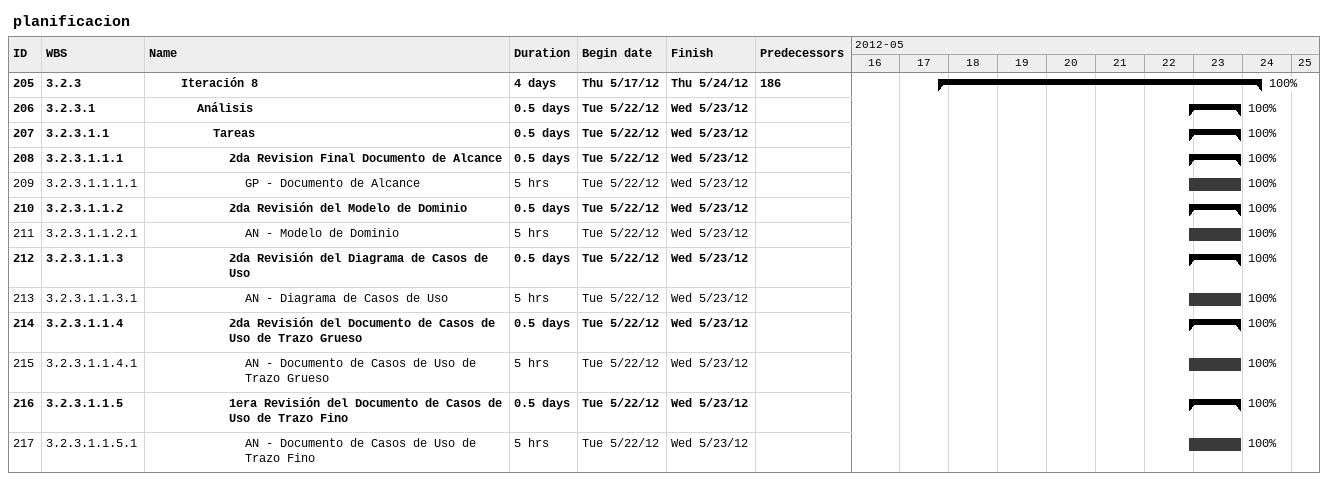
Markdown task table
planificacion

| ID | WBS | Task | Duration | Start | Finish | Predecessors | % complete |
|---|---|---|---|---|---|---|---|
| 205 | 3.2.3 | **Iteración 8** | 4d | 2012-05-17 | 2012-05-24 | 186 | 100 |
| 206 | 3.2.3.1 | **Análisis** | 0.5d | 2012-05-22 | 2012-05-23 |  | 100 |
| 207 | 3.2.3.1.1 | **Tareas** | 0.5d | 2012-05-22 | 2012-05-23 |  | 100 |
| 208 | 3.2.3.1.1.1 | **2da Revision Final Documento de Alcance** | 0.5d | 2012-05-22 | 2012-05-23 |  | 100 |
| 209 | 3.2.3.1.1.1.1 | GP - Documento de Alcance | 5h | 2012-05-22 | 2012-05-23 |  | 100 |
| 210 | 3.2.3.1.1.2 | **2da Revisión del Modelo de Dominio** | 0.5d | 2012-05-22 | 2012-05-23 |  | 100 |
| 211 | 3.2.3.1.1.2.1 | AN - Modelo de Dominio | 5h | 2012-05-22 | 2012-05-23 |  | 100 |
| 212 | 3.2.3.1.1.3 | **2da Revisión del Diagrama de Casos de Uso** | 0.5d | 2012-05-22 | 2012-05-23 |  | 100 |
| 213 | 3.2.3.1.1.3.1 | AN - Diagrama de Casos de Uso | 5h | 2012-05-22 | 2012-05-23 |  | 100 |
| 214 | 3.2.3.1.1.4 | **2da Revisión del Documento de Casos de Uso de Trazo Grueso** | 0.5d | 2012-05-22 | 2012-05-23 |  | 100 |
| 215 | 3.2.3.1.1.4.1 | AN - Documento de Casos de Uso de Trazo Grueso | 5h | 2012-05-22 | 2012-05-23 |  | 100 |
| 216 | 3.2.3.1.1.5 | **1era Revisión del Documento de Casos de Uso de Trazo Fino** | 0.5d | 2012-05-22 | 2012-05-23 |  | 100 |
| 217 | 3.2.3.1.1.5.1 | AN - Documento de Casos de Uso de Trazo Fino | 5h | 2012-05-22 | 2012-05-23 |  | 100 |
